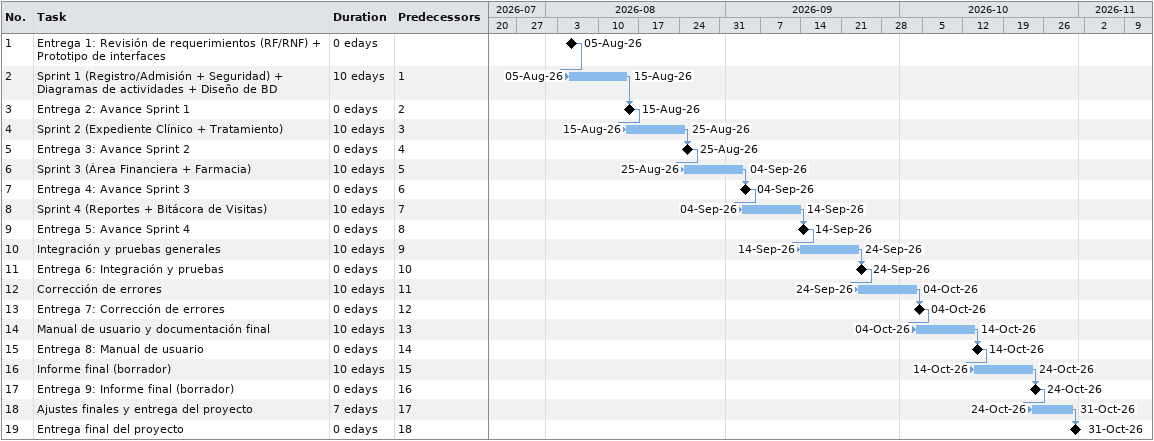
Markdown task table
| ID | Task | Duration | Start | Finish | Predecessors |
|---|---|---|---|---|---|
| 1 | Entrega 1: Revisión de requerimientos (RF/RNF) + Prototipo de interfaces | 0ed | 2026-08-05 | 2026-08-05 |  |
| 2 | Sprint 1 (Registro/Admisión + Seguridad) + Diagramas de actividades + Diseño de BD | 10ed | 2026-08-05 | 2026-08-15 | 1 |
| 3 | Entrega 2: Avance Sprint 1 | 0ed | 2026-08-15 | 2026-08-15 | 2 |
| 4 | Sprint 2 (Expediente Clínico + Tratamiento) | 10ed | 2026-08-15 | 2026-08-25 | 3 |
| 5 | Entrega 3: Avance Sprint 2 | 0ed | 2026-08-25 | 2026-08-25 | 4 |
| 6 | Sprint 3 (Área Financiera + Farmacia) | 10ed | 2026-08-25 | 2026-09-04 | 5 |
| 7 | Entrega 4: Avance Sprint 3 | 0ed | 2026-09-04 | 2026-09-04 | 6 |
| 8 | Sprint 4 (Reportes + Bitácora de Visitas) | 10ed | 2026-09-04 | 2026-09-14 | 7 |
| 9 | Entrega 5: Avance Sprint 4 | 0ed | 2026-09-14 | 2026-09-14 | 8 |
| 10 | Integración y pruebas generales | 10ed | 2026-09-14 | 2026-09-24 | 9 |
| 11 | Entrega 6: Integración y pruebas | 0ed | 2026-09-24 | 2026-09-24 | 10 |
| 12 | Corrección de errores | 10ed | 2026-09-24 | 2026-10-04 | 11 |
| 13 | Entrega 7: Corrección de errores | 0ed | 2026-10-04 | 2026-10-04 | 12 |
| 14 | Manual de usuario y documentación final | 10ed | 2026-10-04 | 2026-10-14 | 13 |
| 15 | Entrega 8: Manual de usuario | 0ed | 2026-10-14 | 2026-10-14 | 14 |
| 16 | Informe final (borrador) | 10ed | 2026-10-14 | 2026-10-24 | 15 |
| 17 | Entrega 9: Informe final (borrador) | 0ed | 2026-10-24 | 2026-10-24 | 16 |
| 18 | Ajustes finales y entrega del proyecto | 7ed | 2026-10-24 | 2026-10-31 | 17 |
| 19 | Entrega final del proyecto | 0ed | 2026-10-31 | 2026-10-31 | 18 |
